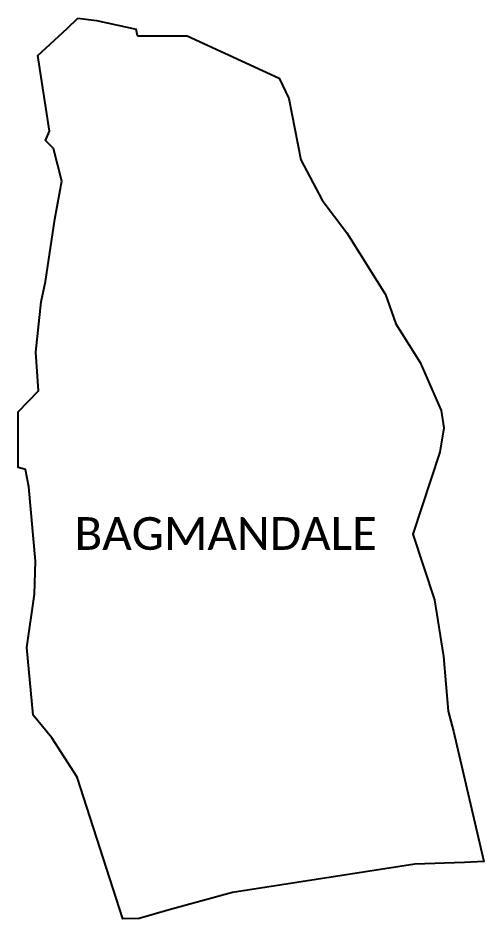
# Model space of a CAD drawing. Header units: metres. Extents: x 289952 to 294739, y 1989611 to 1993098.
# Drawn here: x 292998 to 294739, y 1989732 to 1993098 of the extents above; entities that cross this region are included whole.
import ezdxf

# ---------------------------------------------------------------- set-up
doc = ezdxf.new("R2010")
doc.units = ezdxf.units.M
doc.header["$MEASUREMENT"] = 0
doc.layers.add('village', color=3, linetype='Continuous')
doc.layers.add('VILLAGE NAME', color=250, linetype='Continuous')
doc.styles.get("Standard").update_dxf_attribs({"font": 'simplex.shx'})

msp = doc.modelspace()

# ---------------------------------------------------------------- linework, layer by layer
at = {"layer": 'village', "color": 3, "flags": 128}
msp.add_lwpolyline([(293443.9, 1993031.3), (293439.5, 1993055.4)], dxfattribs=at)
at = {"layer": 'village', "color": 3}
for points in [[(293443.9, 1993031.3, 0), (293629.6, 1993031.5, 0), (293973.9, 1992872.8, 0), (294009.5, 1992797.4, 0), (294054.1, 1992568.1, 0), (294134.8, 1992417.4, 0), (294226.8, 1992295, 0), (294370.7, 1992064.5, 0), (294409.8, 1991954.9, 0), (294500.1, 1991810.9, 0), (294578.9, 1991631.1, 0), (294589.3, 1991566, 0), (294573.7, 1991475.3, 0), (294473, 1991168.8, 0), (294554.2, 1990923.9, 0), (294588.1, 1990712.4, 0), (294605, 1990508.1, 0), (294624.9, 1990433.2, 0), (294738.8, 1989946.1, 0), (294665.5, 1989943.2, 0), (294481.1, 1989936.1, 0), (293798.8, 1989831.1, 0), (293562.4, 1989765.4, 0), (293450.2, 1989734.1, 0), (293389.7, 1989731.8, 0), (293219.7, 1990262, 0), (293124.3, 1990408.1, 0), (293055.3, 1990493.5, 0), (293031.1, 1990746.2, 0), (293060.2, 1990945.2, 0), (293062.9, 1991069, 0), (293038.5, 1991346.2, 0), (293026.1, 1991410.5, 0), (292998.1, 1991418.9, 0), (292998.3, 1991626.5, 0), (293074.2, 1991704.3, 0), (293064.6, 1991848.7, 0), (293084, 1992037, 0), (293100.4, 1992113.1, 0), (293135.6, 1992346.2, 0), (293161.8, 1992487.8, 0), (293130.6, 1992609.9, 0), (293101.3, 1992639.9, 0), (293116.2, 1992675.3, 0), (293072.2, 1992956.9, 0), (293181.3, 1993059, 0), (293222, 1993097.5, 0), (293222, 1993097.5, 0)], [(293222, 1993097.5, 0), (293291.4, 1993088.5, 0), (293439.5, 1993055.4, 0)]]:
    msp.add_polyline3d(points, dxfattribs=at)

# ---------------------------------------------------------------- texts
at = {"layer": 'VILLAGE NAME', "insert": (293209.3, 1991232.9), "char_height": 122.1, "attachment_point": 1}
msp.add_mtext_dynamic_manual_height_columns('{\\fCalibri|b0|i0|c0|p34;BAGMANDALE}', width=1528.622, gutter_width=0.814, heights=[0], dxfattribs=at)

doc.saveas('drawing.dxf')
